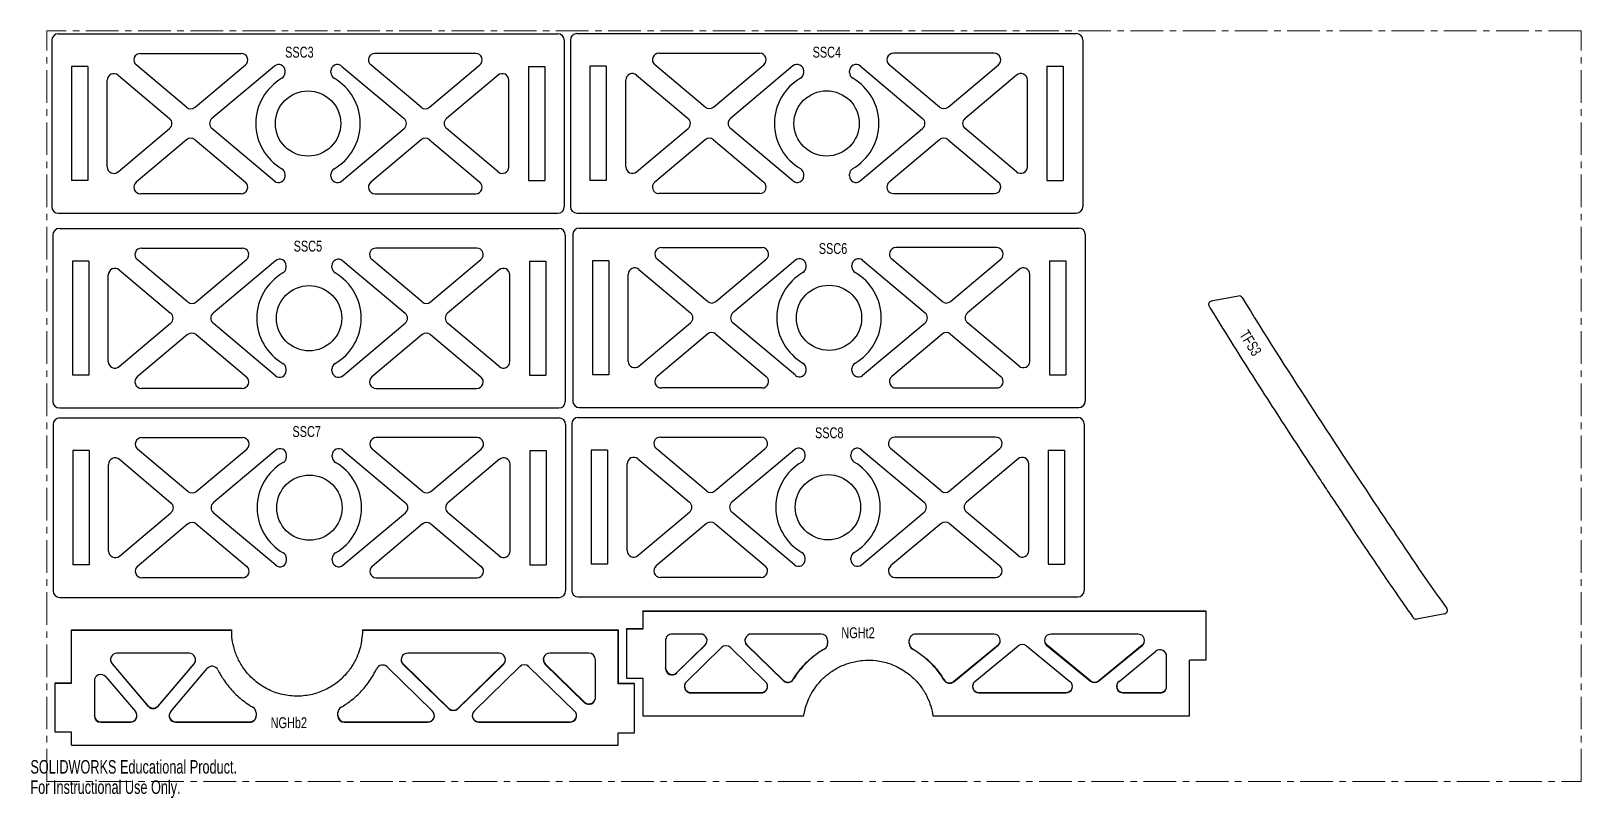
# Model space of a CAD drawing. Header units: inches. Extents: x 0 to 23.8, y 0 to 11.8.
import ezdxf

# ---------------------------------------------------------------- set-up
doc = ezdxf.new("R2010")
doc.units = ezdxf.units.IN
doc.header["$MEASUREMENT"] = 0
doc.linetypes.add('CENTERX2', pattern=[0.8, 0.5, -0.1, 0.1, -0.1])
doc.layers.add('PART_NAMES', color=1, linetype='Continuous')
doc.styles.add('SLDTEXTSTYLE0', font='TXT', dxfattribs={"width": 0.75})
doc.styles.add('SLDTEXTSTYLE1', font='TXT', dxfattribs={"width": 0.7})

msp = doc.modelspace()

# ---------------------------------------------------------------- linework, layer by layer
at = {"color": 7, "linetype": 'CENTERX2', "lineweight": 18}
for p, q in [((0.25, 0.25), (0.25, 11.75)), ((23.75, 11.75), (0.25, 11.75)), ((23.75, 0.25), (23.75, 11.75)), ((0.25, 0.25), (23.75, 0.25))]:
    msp.add_line(p, q, dxfattribs=at)
at = {"color": 7, "linetype": 'Continuous', "lineweight": 25}
for p, q in [((0.427, 11.707), (8.077, 11.707)), ((8.37, 11.709), (16.02, 11.709)), ((0.327, 11.607), (0.327, 9.057)), ((1.685, 11.407), (3.228, 11.407)), ((6.82, 11.407), (5.277, 11.407)), ((8.177, 11.607), (8.177, 9.057)), ((8.27, 11.609), (8.27, 9.059)), ((9.627, 11.409), (11.17, 11.409)), ((14.762, 11.409), (13.219, 11.409)), ((16.12, 11.609), (16.12, 9.059)), ((0.877, 11.207), (0.627, 11.207)), ((0.627, 11.207), (0.627, 9.457)), ((0.877, 11.207), (0.877, 9.457)), ((2.392, 10.582), (1.621, 11.231)), ((2.521, 10.582), (3.292, 11.231)), ((3.738, 11.213), (2.781, 10.409)), ((4.767, 11.213), (5.724, 10.409)), ((5.984, 10.582), (5.212, 11.231)), ((6.113, 10.582), (6.884, 11.231)), ((7.627, 11.207), (7.627, 9.457)), ((7.627, 11.207), (7.877, 11.207)), ((7.877, 11.207), (7.877, 9.457)), ((8.82, 11.209), (8.57, 11.209)), ((8.57, 11.209), (8.57, 9.459)), ((8.82, 11.209), (8.82, 9.459)), ((10.334, 10.584), (9.563, 11.232)), ((10.463, 10.584), (11.234, 11.232)), ((11.68, 11.215), (10.723, 10.41)), ((12.709, 11.215), (13.666, 10.41)), ((13.926, 10.584), (13.155, 11.232)), ((14.055, 10.584), (14.826, 11.232)), ((15.57, 11.209), (15.57, 9.459)), ((15.57, 11.209), (15.82, 11.209)), ((15.82, 11.209), (15.82, 9.459)), ((1.177, 9.668), (1.177, 10.996)), ((1.342, 11.073), (2.132, 10.409)), ((3.902, 11.112), (3.902, 11.137)), ((4.602, 11.112), (4.602, 11.137)), ((7.163, 11.073), (6.373, 10.409)), ((7.327, 9.668), (7.327, 10.996)), ((9.12, 9.669), (9.12, 10.998)), ((9.284, 11.075), (10.074, 10.41)), ((11.845, 11.113), (11.845, 11.138)), ((12.545, 11.113), (12.545, 11.138)), ((15.105, 11.075), (14.315, 10.41)), ((15.27, 9.669), (15.27, 10.998)), ((1.342, 9.591), (2.132, 10.256)), ((3.738, 9.451), (2.781, 10.256)), ((4.767, 9.451), (5.724, 10.256)), ((7.163, 9.591), (6.373, 10.256)), ((9.284, 9.593), (10.074, 10.257)), ((11.68, 9.452), (10.723, 10.257)), ((12.709, 9.452), (13.666, 10.257)), ((15.105, 9.593), (14.315, 10.257)), ((2.392, 10.082), (1.621, 9.434)), ((2.521, 10.082), (3.292, 9.434)), ((5.984, 10.082), (5.212, 9.434)), ((6.113, 10.082), (6.884, 9.434)), ((10.334, 10.084), (9.563, 9.435)), ((10.463, 10.084), (11.234, 9.435)), ((13.926, 10.084), (13.155, 9.435)), ((14.055, 10.084), (14.826, 9.435)), ((3.902, 9.527), (3.902, 9.553)), ((4.602, 9.527), (4.602, 9.553)), ((11.845, 9.529), (11.845, 9.554)), ((12.545, 9.529), (12.545, 9.554)), ((0.877, 9.457), (0.627, 9.457)), ((7.627, 9.457), (7.877, 9.457)), ((8.82, 9.459), (8.57, 9.459)), ((15.57, 9.459), (15.82, 9.459)), ((3.228, 9.257), (1.685, 9.257)), ((5.277, 9.257), (6.82, 9.257)), ((11.17, 9.259), (9.627, 9.259)), ((13.219, 9.259), (14.762, 9.259)), ((0.427, 8.957), (8.077, 8.957)), ((8.37, 8.959), (16.02, 8.959)), ((0.343, 8.624), (0.343, 6.074)), ((0.443, 8.724), (8.093, 8.724)), ((8.193, 8.624), (8.193, 6.074)), ((8.307, 8.63), (8.307, 6.08)), ((8.407, 8.73), (16.057, 8.73)), ((16.157, 8.63), (16.157, 6.08)), ((1.701, 8.424), (3.244, 8.424)), ((6.836, 8.424), (5.293, 8.424)), ((9.664, 8.43), (11.207, 8.43)), ((14.799, 8.43), (13.256, 8.43)), ((0.893, 8.224), (0.643, 8.224)), ((0.643, 8.224), (0.643, 6.474)), ((0.893, 8.224), (0.893, 6.474)), ((1.358, 8.09), (2.148, 7.426)), ((2.408, 7.599), (1.637, 8.247)), ((2.537, 7.599), (3.308, 8.247)), ((3.754, 8.23), (2.797, 7.426)), ((3.918, 8.128), (3.918, 8.154)), ((4.618, 8.128), (4.618, 8.154)), ((4.783, 8.23), (5.74, 7.426)), ((6, 7.599), (5.229, 8.247)), ((6.129, 7.599), (6.9, 8.247)), ((7.179, 8.09), (6.389, 7.426)), ((7.643, 8.224), (7.643, 6.474)), ((7.643, 8.224), (7.893, 8.224)), ((7.893, 8.224), (7.893, 6.474)), ((8.857, 8.23), (8.607, 8.23)), ((8.607, 8.23), (8.607, 6.48)), ((8.857, 8.23), (8.857, 6.48)), ((9.321, 8.096), (10.111, 7.432)), ((10.371, 7.605), (9.6, 8.254)), ((10.5, 7.605), (11.271, 8.254)), ((11.717, 8.236), (10.76, 7.432)), ((11.882, 8.135), (11.882, 8.16)), ((12.582, 8.135), (12.582, 8.16)), ((12.746, 8.236), (13.703, 7.432)), ((13.963, 7.605), (13.192, 8.254)), ((14.092, 7.605), (14.863, 8.254)), ((15.142, 8.096), (14.352, 7.432)), ((15.607, 8.23), (15.607, 6.48)), ((15.607, 8.23), (15.857, 8.23)), ((15.857, 8.23), (15.857, 6.48)), ((1.193, 6.685), (1.193, 8.013)), ((7.343, 6.685), (7.343, 8.013)), ((9.157, 6.691), (9.157, 8.02)), ((15.307, 6.691), (15.307, 8.02)), ((18.506, 7.689), (18.087, 7.608)), ((1.358, 6.608), (2.148, 7.272)), ((3.754, 6.468), (2.797, 7.272)), ((4.783, 6.468), (5.74, 7.272)), ((7.179, 6.608), (6.389, 7.272)), ((9.321, 6.614), (10.111, 7.279)), ((11.717, 6.474), (10.76, 7.279)), ((12.746, 6.474), (13.703, 7.279)), ((15.142, 6.614), (14.352, 7.279)), ((2.408, 7.099), (1.637, 6.451)), ((2.537, 7.099), (3.308, 6.451)), ((6, 7.099), (5.229, 6.451)), ((6.129, 7.099), (6.9, 6.451)), ((10.371, 7.105), (9.6, 6.457)), ((10.5, 7.105), (11.271, 6.457)), ((13.963, 7.105), (13.192, 6.457)), ((14.092, 7.105), (14.863, 6.457)), ((0.893, 6.474), (0.643, 6.474)), ((3.918, 6.544), (3.918, 6.57)), ((4.618, 6.544), (4.618, 6.57)), ((7.643, 6.474), (7.893, 6.474)), ((8.857, 6.48), (8.607, 6.48)), ((11.882, 6.55), (11.882, 6.576)), ((12.582, 6.55), (12.582, 6.576)), ((15.607, 6.48), (15.857, 6.48)), ((3.244, 6.274), (1.701, 6.274)), ((5.293, 6.274), (6.836, 6.274)), ((11.207, 6.28), (9.664, 6.28)), ((13.256, 6.28), (14.799, 6.28)), ((0.443, 5.974), (8.093, 5.974)), ((8.407, 5.98), (16.057, 5.98)), ((0.348, 5.721), (0.348, 3.171)), ((0.448, 5.821), (8.098, 5.821)), ((8.198, 5.721), (8.198, 3.171)), ((8.291, 5.728), (8.291, 3.178)), ((8.391, 5.828), (16.041, 5.828)), ((16.141, 5.728), (16.141, 3.178)), ((1.706, 5.521), (3.249, 5.521)), ((6.841, 5.521), (5.298, 5.521)), ((9.649, 5.528), (11.192, 5.528)), ((14.784, 5.528), (13.241, 5.528)), ((0.898, 5.321), (0.648, 5.321)), ((0.648, 5.321), (0.648, 3.571)), ((0.898, 5.321), (0.898, 3.571)), ((2.413, 4.696), (1.641, 5.344)), ((2.541, 4.696), (3.313, 5.344)), ((3.759, 5.327), (2.801, 4.522)), ((3.923, 5.225), (3.923, 5.251)), ((4.623, 5.225), (4.623, 5.251)), ((4.787, 5.327), (5.745, 4.522)), ((6.005, 4.696), (5.233, 5.344)), ((6.133, 4.696), (6.905, 5.344)), ((7.648, 5.321), (7.648, 3.571)), ((7.648, 5.321), (7.898, 5.321)), ((7.898, 5.321), (7.898, 3.571)), ((8.841, 5.328), (8.591, 5.328)), ((8.591, 5.328), (8.591, 3.578)), ((8.841, 5.328), (8.841, 3.578)), ((10.356, 4.703), (9.584, 5.351)), ((10.484, 4.703), (11.256, 5.351)), ((11.702, 5.334), (10.744, 4.529)), ((11.866, 5.232), (11.866, 5.258)), ((12.566, 5.232), (12.566, 5.258)), ((12.73, 5.334), (13.688, 4.529)), ((13.948, 4.703), (13.176, 5.351)), ((14.076, 4.703), (14.848, 5.351)), ((15.591, 5.328), (15.591, 3.578)), ((15.591, 5.328), (15.841, 5.328)), ((15.841, 5.328), (15.841, 3.578)), ((1.198, 3.781), (1.198, 5.11)), ((1.362, 5.187), (2.153, 4.522)), ((7.184, 5.187), (6.393, 4.522)), ((7.348, 3.781), (7.348, 5.11)), ((9.141, 3.789), (9.141, 5.117)), ((9.305, 5.194), (10.096, 4.529)), ((15.127, 5.194), (14.336, 4.529)), ((15.291, 3.789), (15.291, 5.117)), ((1.362, 3.705), (2.153, 4.369)), ((3.759, 3.565), (2.801, 4.369)), ((4.787, 3.565), (5.745, 4.369)), ((7.184, 3.705), (6.393, 4.369)), ((9.305, 3.712), (10.096, 4.376)), ((11.702, 3.572), (10.744, 4.376)), ((12.73, 3.572), (13.688, 4.376)), ((15.127, 3.712), (14.336, 4.376)), ((2.413, 4.196), (1.641, 3.547)), ((2.541, 4.196), (3.313, 3.547)), ((6.005, 4.196), (5.233, 3.547)), ((6.133, 4.196), (6.905, 3.547)), ((10.356, 4.203), (9.584, 3.554)), ((10.484, 4.203), (11.256, 3.554)), ((13.948, 4.203), (13.176, 3.554)), ((14.076, 4.203), (14.848, 3.554)), ((0.898, 3.571), (0.648, 3.571)), ((3.923, 3.641), (3.923, 3.666)), ((4.623, 3.641), (4.623, 3.666)), ((7.648, 3.571), (7.898, 3.571)), ((8.841, 3.578), (8.591, 3.578)), ((11.866, 3.648), (11.866, 3.674)), ((12.566, 3.648), (12.566, 3.674)), ((15.591, 3.578), (15.841, 3.578)), ((3.249, 3.371), (1.706, 3.371)), ((5.298, 3.371), (6.841, 3.371)), ((11.192, 3.378), (9.649, 3.378)), ((13.241, 3.378), (14.784, 3.378)), ((0.448, 3.071), (8.098, 3.071)), ((8.391, 3.078), (16.041, 3.078)), ((9.378, 2.86), (9.379, 2.866)), ((9.378, 2.86), (18.003, 2.859)), ((9.378, 2.86), (9.378, 2.583)), ((9.379, 2.866), (18.004, 2.864)), ((18.003, 2.859), (18.004, 2.864)), ((18.003, 2.859), (18.003, 2.109)), ((18.004, 2.864), (18.004, 2.115)), ((21.664, 2.821), (21.232, 2.738)), ((0.629, 2.567), (0.63, 2.573)), ((0.629, 1.755), (0.629, 2.567)), ((0.629, 2.567), (3.083, 2.567)), ((0.63, 2.573), (3.084, 2.573)), ((3.083, 2.567), (3.084, 2.573)), ((5.073, 2.414), (5.071, 2.403)), ((5.085, 2.567), (5.086, 2.573)), ((5.085, 2.567), (9.004, 2.567)), ((5.086, 2.573), (9.005, 2.573)), ((9.004, 2.567), (9.005, 2.573)), ((9.004, 1.747), (9.004, 2.567)), ((9.005, 1.753), (9.005, 2.573)), ((9.128, 2.583), (9.129, 2.589)), ((9.128, 2.583), (9.128, 1.833)), ((9.378, 2.583), (9.128, 2.583)), ((9.378, 2.589), (9.129, 2.589)), ((9.729, 2.416), (9.728, 2.41)), ((9.728, 2.41), (9.728, 1.984)), ((9.729, 2.416), (9.729, 1.99)), ((10.265, 2.51), (9.828, 2.51)), ((12.11, 2.51), (11.043, 2.51)), ((12.21, 2.41), (12.21, 2.365)), ((13.462, 2.415), (13.46, 2.409)), ((13.46, 2.365), (13.46, 2.409)), ((13.462, 2.371), (13.462, 2.415)), ((14.756, 2.509), (13.56, 2.509)), ((16.964, 2.509), (15.633, 2.509)), ((2.43, 2.217), (1.326, 2.217)), ((7.176, 2.217), (5.779, 2.217)), ((8.554, 2.217), (7.955, 2.217)), ((9.898, 1.913), (10.335, 2.338)), ((10.336, 2.344), (9.899, 1.918)), ((10.047, 1.779), (10.584, 2.302)), ((10.335, 2.338), (10.336, 2.344)), ((10.724, 2.302), (11.261, 1.779)), ((10.975, 2.344), (10.973, 2.338)), ((10.973, 2.338), (11.529, 1.796)), ((11.531, 1.802), (10.975, 2.344)), ((12.16, 2.279), (12.162, 2.285)), ((13.46, 2.365), (13.462, 2.371)), ((13.512, 2.284), (13.51, 2.279)), ((14.142, 1.778), (14.819, 2.332)), ((14.821, 2.338), (14.143, 1.784)), ((14.465, 1.784), (15.131, 2.328)), ((14.819, 2.332), (14.821, 2.338)), ((15.258, 2.328), (15.923, 1.784)), ((15.571, 2.337), (15.57, 2.332)), ((15.57, 2.332), (16.235, 1.788)), ((16.237, 1.794), (15.571, 2.337)), ((16.362, 1.788), (17.028, 2.332)), ((17.029, 2.337), (16.363, 1.793)), ((16.674, 1.784), (17.24, 2.246)), ((17.028, 2.332), (17.029, 2.337)), ((17.403, 1.707), (17.403, 2.169)), ((1.251, 2.058), (1.25, 2.053)), ((1.25, 2.053), (1.802, 1.402)), ((1.802, 1.408), (1.251, 2.058)), ((1.954, 1.402), (2.506, 2.052)), ((2.507, 2.058), (1.955, 1.408)), ((2.149, 1.323), (2.707, 1.98)), ((2.506, 2.052), (2.507, 2.058)), ((5.463, 2.007), (6.158, 1.329)), ((5.71, 2.051), (5.709, 2.045)), ((5.709, 2.045), (6.408, 1.365)), ((6.409, 1.371), (5.71, 2.051)), ((6.547, 1.365), (7.246, 2.045)), ((7.247, 2.051), (6.548, 1.371)), ((6.797, 1.329), (7.496, 2.01)), ((7.246, 2.045), (7.247, 2.051)), ((7.635, 2.009), (8.334, 1.329)), ((7.886, 2.051), (7.885, 2.045)), ((7.885, 2.045), (8.484, 1.462)), ((8.485, 1.468), (7.886, 2.051)), ((8.654, 1.534), (8.654, 2.117)), ((9.728, 1.984), (9.729, 1.99)), ((9.899, 1.918), (9.898, 1.913)), ((18.003, 2.109), (17.753, 2.109)), ((17.753, 1.257), (17.753, 2.109)), ((17.754, 1.263), (17.754, 2.109)), ((18.003, 2.109), (18.004, 2.115)), ((0.379, 1.755), (0.38, 1.761)), ((0.379, 1.005), (0.379, 1.755)), ((0.379, 1.755), (0.629, 1.755)), ((0.38, 1.761), (0.629, 1.761)), ((0.98, 1.796), (0.979, 1.79)), ((0.979, 1.79), (0.979, 1.258)), ((0.98, 1.809), (0.98, 1.796)), ((0.98, 1.796), (0.98, 1.264)), ((1.155, 1.855), (1.607, 1.323)), ((9.004, 1.747), (9.005, 1.753)), ((9.254, 1.747), (9.004, 1.747)), ((9.255, 1.753), (9.005, 1.753)), ((9.128, 1.833), (9.378, 1.833)), ((9.254, 1.747), (9.255, 1.753)), ((9.254, 0.998), (9.254, 1.747)), ((9.255, 1.003), (9.255, 1.753)), ((9.378, 1.833), (9.378, 1.258)), ((11.529, 1.796), (11.531, 1.802)), ((11.686, 1.821), (11.684, 1.816)), ((13.993, 1.804), (13.994, 1.81)), ((14.143, 1.784), (14.142, 1.778)), ((16.235, 1.788), (16.237, 1.794)), ((16.363, 1.793), (16.362, 1.788)), ((8.484, 1.462), (8.485, 1.468)), ((10.119, 1.613), (10.117, 1.607)), ((10.117, 1.607), (11.191, 1.607)), ((10.119, 1.613), (11.192, 1.613)), ((11.191, 1.607), (11.192, 1.613)), ((14.53, 1.613), (14.529, 1.607)), ((14.529, 1.607), (15.86, 1.607)), ((14.53, 1.613), (15.862, 1.613)), ((15.86, 1.607), (15.862, 1.613)), ((16.739, 1.613), (16.737, 1.607)), ((16.737, 1.607), (17.303, 1.607)), ((16.739, 1.613), (17.304, 1.613)), ((17.303, 1.607), (17.304, 1.613)), ((0.979, 1.258), (0.98, 1.264)), ((1.802, 1.402), (1.802, 1.408)), ((1.955, 1.408), (1.954, 1.402)), ((3.458, 1.302), (3.458, 1.258)), ((4.709, 1.308), (4.708, 1.302)), ((4.708, 1.258), (4.708, 1.302)), ((4.708, 1.258), (4.709, 1.264)), ((4.71, 1.32), (4.709, 1.308)), ((4.709, 1.264), (4.709, 1.308)), ((6.408, 1.365), (6.409, 1.371)), ((6.548, 1.371), (6.547, 1.365)), ((9.378, 1.258), (11.845, 1.257)), ((11.861, 1.333), (11.858, 1.323)), ((13.824, 1.257), (17.753, 1.257)), ((17.753, 1.257), (17.754, 1.263)), ((17.753, 1.257), (17.753, 1.257)), ((0.629, 1.005), (0.379, 1.005)), ((0.629, 0.808), (0.629, 1.005)), ((1.08, 1.164), (1.079, 1.158)), ((1.079, 1.158), (1.531, 1.158)), ((1.08, 1.164), (1.532, 1.164)), ((1.531, 1.158), (1.532, 1.164)), ((2.226, 1.164), (2.225, 1.158)), ((2.225, 1.158), (3.358, 1.158)), ((2.226, 1.164), (3.359, 1.164)), ((3.358, 1.158), (3.359, 1.164)), ((4.809, 1.164), (4.808, 1.158)), ((4.808, 1.158), (6.088, 1.158)), ((4.809, 1.164), (6.089, 1.164)), ((6.088, 1.158), (6.089, 1.164)), ((6.868, 1.164), (6.867, 1.158)), ((6.867, 1.158), (8.264, 1.158)), ((6.868, 1.164), (8.265, 1.163)), ((8.264, 1.158), (8.265, 1.163)), ((9.004, 0.998), (9.254, 0.998)), ((9.004, 0.808), (9.004, 0.998)), ((9.004, 0.813), (9.004, 0.998)), ((9.254, 0.998), (9.255, 1.003)), ((0.629, 0.808), (9.004, 0.808)), ((9.004, 0.808), (9.004, 0.813))]:
    msp.add_line(p, q, dxfattribs=at)
at = {"color": 7, "linetype": 'Continuous', "lineweight": 25, "flags": 128}
for points in [[(9.732, 2.437), (9.731, 2.435), (9.729, 2.416)], [(10.336, 2.344), (10.352, 2.365), (10.363, 2.388)], [(13.464, 2.437), (13.464, 2.435), (13.462, 2.415)]]:
    msp.add_lwpolyline(points, dxfattribs=at)
at = {"color": 7, "linetype": 'Continuous', "lineweight": 25}
for centre in [(4.252, 10.332), (12.195, 10.334), (4.268, 7.349), (12.232, 7.355), (4.273, 4.446), (12.216, 4.453)]:
    msp.add_circle(centre, 0.5, dxfattribs=at)
for centre, radius, start, end in [((0.427, 11.607), 0.1, 90, 180), ((8.077, 11.607), 0.1, 0, 90), ((8.37, 11.609), 0.1, 90, 180), ((16.02, 11.609), 0.1, 0, 90), ((1.685, 11.307), 0.1, 90, 229.9535), ((3.228, 11.307), 0.1, 310.0465, 90), ((5.277, 11.307), 0.1, 90, 229.9535), ((6.82, 11.307), 0.1, 310.0465, 90), ((9.627, 11.309), 0.1, 90, 229.9535), ((11.17, 11.309), 0.1, 310.0465, 90), ((13.219, 11.309), 0.1, 90, 229.9535), ((14.762, 11.309), 0.1, 310.0465, 90), ((3.802, 11.137), 0.1, 0, 130.0465), ((4.702, 11.137), 0.1, 49.9535, 180), ((11.745, 11.138), 0.1, 0, 130.0465), ((12.645, 11.138), 0.1, 49.9535, 180), ((1.277, 10.996), 0.1, 49.9535, 180), ((4.252, 10.332), 0.8, 120, 240), ((3.802, 11.112), 0.1, 300, 0), ((4.702, 11.112), 0.1, 180, 240), ((4.252, 10.332), 0.8, 300, 60), ((7.227, 10.996), 0.1, 0, 130.0465), ((9.22, 10.998), 0.1, 49.9535, 180), ((12.195, 10.334), 0.8, 120, 240), ((11.745, 11.113), 0.1, 300, 0), ((12.645, 11.113), 0.1, 180, 240), ((12.195, 10.334), 0.8, 300, 60), ((15.17, 10.998), 0.1, 0, 130.0465), ((2.456, 10.659), 0.1, 229.9535, 310.0465), ((6.048, 10.659), 0.1, 229.9535, 310.0465), ((10.399, 10.66), 0.1, 229.9535, 310.0465), ((13.991, 10.66), 0.1, 229.9535, 310.0465), ((2.068, 10.332), 0.1, 310.0465, 49.9535), ((2.845, 10.332), 0.1, 130.0465, 229.9535), ((5.66, 10.332), 0.1, 310.0465, 49.9535), ((6.437, 10.332), 0.1, 130.0465, 229.9535), ((10.01, 10.334), 0.1, 310.0465, 49.9535), ((10.787, 10.334), 0.1, 130.0465, 229.9535), ((13.602, 10.334), 0.1, 310.0465, 49.9535), ((14.379, 10.334), 0.1, 130.0465, 229.9535), ((2.456, 10.006), 0.1, 49.9535, 130.0465), ((6.048, 10.006), 0.1, 49.9535, 130.0465), ((10.399, 10.007), 0.1, 49.9535, 130.0465), ((13.991, 10.007), 0.1, 49.9535, 130.0465), ((1.277, 9.668), 0.1, 180, 310.0465), ((3.802, 9.527), 0.1, 229.9535, 0), ((3.802, 9.553), 0.1, 0, 60), ((4.702, 9.553), 0.1, 120, 180), ((4.702, 9.527), 0.1, 180, 310.0465), ((7.227, 9.668), 0.1, 229.9535, 0), ((9.22, 9.669), 0.1, 180, 310.0465), ((11.745, 9.529), 0.1, 229.9535, 0), ((11.745, 9.554), 0.1, 0, 60), ((12.645, 9.554), 0.1, 120, 180), ((12.645, 9.529), 0.1, 180, 310.0465), ((15.17, 9.669), 0.1, 229.9535, 0), ((1.685, 9.357), 0.1, 130.0465, 270), ((3.228, 9.357), 0.1, 270, 49.9535), ((5.277, 9.357), 0.1, 130.0465, 270), ((6.82, 9.357), 0.1, 270, 49.9535), ((9.627, 9.359), 0.1, 130.0465, 270), ((11.17, 9.359), 0.1, 270, 49.9535), ((13.219, 9.359), 0.1, 130.0465, 270), ((14.762, 9.359), 0.1, 270, 49.9535), ((0.427, 9.057), 0.1, 180, 270), ((8.077, 9.057), 0.1, 270, 0), ((8.37, 9.059), 0.1, 180, 270), ((16.02, 9.059), 0.1, 270, 0), ((0.443, 8.624), 0.1, 90, 180), ((8.093, 8.624), 0.1, 0, 90), ((8.407, 8.63), 0.1, 90, 180), ((16.057, 8.63), 0.1, 0, 90), ((1.701, 8.324), 0.1, 90, 229.9535), ((3.244, 8.324), 0.1, 310.0465, 90), ((5.293, 8.324), 0.1, 90, 229.9535), ((6.836, 8.324), 0.1, 310.0465, 90), ((9.664, 8.33), 0.1, 90, 229.9535), ((11.207, 8.33), 0.1, 310.0465, 90), ((13.256, 8.33), 0.1, 90, 229.9535), ((14.799, 8.33), 0.1, 310.0465, 90), ((1.293, 8.013), 0.1, 49.9535, 180), ((3.818, 8.154), 0.1, 0, 130.0465), ((3.818, 8.128), 0.1, 300, 0), ((4.718, 8.154), 0.1, 49.9535, 180), ((4.718, 8.128), 0.1, 180, 240), ((7.243, 8.013), 0.1, 0, 130.0465), ((9.257, 8.02), 0.1, 49.9535, 180), ((11.782, 8.16), 0.1, 0, 130.0465), ((11.782, 8.135), 0.1, 300, 0), ((12.682, 8.16), 0.1, 49.9535, 180), ((12.682, 8.135), 0.1, 180, 240), ((15.207, 8.02), 0.1, 0, 130.0465), ((4.268, 7.349), 0.8, 120, 240), ((4.268, 7.349), 0.8, 300, 60), ((12.232, 7.355), 0.8, 120, 240), ((12.232, 7.355), 0.8, 300, 60), ((2.473, 7.676), 0.1, 229.9535, 310.0465), ((6.064, 7.676), 0.1, 229.9535, 310.0465), ((10.436, 7.682), 0.1, 229.9535, 310.0465), ((14.028, 7.682), 0.1, 229.9535, 310.0465), ((18.096, 7.559), 0.05, 100.8601, 211.2818), ((18.516, 7.64), 0.05, 31.4519, 100.8601), ((2.084, 7.349), 0.1, 310.0465, 49.9535), ((2.861, 7.349), 0.1, 130.0465, 229.9535), ((5.676, 7.349), 0.1, 310.0465, 49.9535), ((6.453, 7.349), 0.1, 130.0465, 229.9535), ((10.047, 7.355), 0.1, 310.0465, 49.9535), ((10.824, 7.355), 0.1, 130.0465, 229.9535), ((13.639, 7.355), 0.1, 310.0465, 49.9535), ((14.416, 7.355), 0.1, 130.0465, 229.9535), ((2.473, 7.022), 0.1, 49.9535, 130.0465), ((6.064, 7.022), 0.1, 49.9535, 130.0465), ((10.436, 7.029), 0.1, 49.9535, 130.0465), ((14.028, 7.029), 0.1, 49.9535, 130.0465), ((1.293, 6.685), 0.1, 180, 310.0465), ((3.818, 6.57), 0.1, 0, 60), ((4.718, 6.57), 0.1, 120, 180), ((7.243, 6.685), 0.1, 229.9535, 0), ((9.257, 6.691), 0.1, 180, 310.0465), ((11.782, 6.576), 0.1, 0, 60), ((12.682, 6.576), 0.1, 120, 180), ((15.207, 6.691), 0.1, 229.9535, 0), ((1.701, 6.374), 0.1, 130.0465, 270), ((3.244, 6.374), 0.1, 270, 49.9535), ((3.818, 6.544), 0.1, 229.9535, 0), ((4.718, 6.544), 0.1, 180, 310.0465), ((5.293, 6.374), 0.1, 130.0465, 270), ((6.836, 6.374), 0.1, 270, 49.9535), ((9.664, 6.38), 0.1, 130.0465, 270), ((11.207, 6.38), 0.1, 270, 49.9535), ((11.782, 6.55), 0.1, 229.9535, 0), ((12.682, 6.55), 0.1, 180, 310.0465), ((13.256, 6.38), 0.1, 130.0465, 270), ((14.799, 6.38), 0.1, 270, 49.9535), ((0.443, 6.074), 0.1, 180, 270), ((8.093, 6.074), 0.1, 270, 0), ((8.407, 6.08), 0.1, 180, 270), ((16.057, 6.08), 0.1, 270, 0), ((0.448, 5.721), 0.1, 90, 180), ((8.098, 5.721), 0.1, 0, 90), ((8.391, 5.728), 0.1, 90, 180), ((16.041, 5.728), 0.1, 0, 90), ((1.706, 5.421), 0.1, 90, 229.9535), ((3.249, 5.421), 0.1, 310.0465, 90), ((5.298, 5.421), 0.1, 90, 229.9535), ((6.841, 5.421), 0.1, 310.0465, 90), ((9.649, 5.428), 0.1, 90, 229.9535), ((11.192, 5.428), 0.1, 310.0465, 90), ((13.241, 5.428), 0.1, 90, 229.9535), ((14.784, 5.428), 0.1, 310.0465, 90), ((3.823, 5.251), 0.1, 0, 130.0465), ((3.823, 5.225), 0.1, 300, 0), ((4.723, 5.251), 0.1, 49.9535, 180), ((4.723, 5.225), 0.1, 180, 240), ((11.766, 5.258), 0.1, 0, 130.0465), ((11.766, 5.232), 0.1, 300, 0), ((12.666, 5.258), 0.1, 49.9535, 180), ((12.666, 5.232), 0.1, 180, 240), ((1.298, 5.11), 0.1, 49.9535, 180), ((4.273, 4.446), 0.8, 120, 240), ((4.273, 4.446), 0.8, 300, 60), ((7.248, 5.11), 0.1, 0, 130.0465), ((9.241, 5.117), 0.1, 49.9535, 180), ((12.216, 4.453), 0.8, 120, 240), ((12.216, 4.453), 0.8, 300, 60), ((15.191, 5.117), 0.1, 0, 130.0465), ((2.089, 4.446), 0.1, 310.0465, 49.9535), ((2.477, 4.772), 0.1, 229.9535, 310.0465), ((2.866, 4.446), 0.1, 130.0465, 229.9535), ((5.681, 4.446), 0.1, 310.0465, 49.9535), ((6.069, 4.772), 0.1, 229.9535, 310.0465), ((6.458, 4.446), 0.1, 130.0465, 229.9535), ((10.032, 4.453), 0.1, 310.0465, 49.9535), ((10.42, 4.78), 0.1, 229.9535, 310.0465), ((10.809, 4.453), 0.1, 130.0465, 229.9535), ((13.623, 4.453), 0.1, 310.0465, 49.9535), ((14.012, 4.78), 0.1, 229.9535, 310.0465), ((14.401, 4.453), 0.1, 130.0465, 229.9535), ((2.477, 4.119), 0.1, 49.9535, 130.0465), ((6.069, 4.119), 0.1, 49.9535, 130.0465), ((10.42, 4.126), 0.1, 49.9535, 130.0465), ((14.012, 4.126), 0.1, 49.9535, 130.0465), ((1.298, 3.781), 0.1, 180, 310.0465), ((3.823, 3.641), 0.1, 229.9535, 0), ((3.823, 3.666), 0.1, 0, 60), ((4.723, 3.666), 0.1, 120, 180), ((4.723, 3.641), 0.1, 180, 310.0465), ((7.248, 3.781), 0.1, 229.9535, 0), ((9.241, 3.789), 0.1, 180, 310.0465), ((11.766, 3.648), 0.1, 229.9535, 0), ((11.766, 3.674), 0.1, 0, 60), ((12.666, 3.674), 0.1, 120, 180), ((12.666, 3.648), 0.1, 180, 310.0465), ((15.191, 3.789), 0.1, 229.9535, 0), ((1.706, 3.471), 0.1, 130.0465, 270), ((3.249, 3.471), 0.1, 270, 49.9535), ((5.298, 3.471), 0.1, 130.0465, 270), ((6.841, 3.471), 0.1, 270, 49.9535), ((9.649, 3.478), 0.1, 130.0465, 270), ((11.192, 3.478), 0.1, 270, 49.9535), ((13.241, 3.478), 0.1, 130.0465, 270), ((14.784, 3.478), 0.1, 270, 49.9535), ((0.448, 3.171), 0.1, 180, 270), ((8.098, 3.171), 0.1, 270, 0), ((8.391, 3.178), 0.1, 180, 270), ((16.041, 3.178), 0.1, 270, 0), ((21.655, 2.871), 0.05, 280.8601, 35.8351), ((21.222, 2.788), 0.05, 215.4233, 280.8601), ((9.828, 2.41), 0.1, 89.984, 179.9942), ((10.265, 2.41), 0.1, 314.2617, 90.0084), ((11.043, 2.41), 0.1, 89.9818, 225.7489), ((11.045, 2.416), 0.1, 167.6414, 225.7499), ((12.11, 2.41), 0.1, 0.0084, 89.9982), ((13.56, 2.409), 0.1, 89.984, 179.9942), ((14.756, 2.409), 0.1, 309.2558, 90.0092), ((14.757, 2.415), 0.1, 309.2449, 344.2362), ((15.633, 2.409), 0.1, 89.9821, 230.7545), ((15.634, 2.415), 0.1, 167.6418, 230.7547), ((16.964, 2.409), 0.1, 309.2507, 90.0092), ((16.966, 2.415), 0.1, 309.2398, 344.2362), ((1.326, 2.117), 0.1, 89.9861, 220.3316), ((2.43, 2.117), 0.1, 319.677, 90.0128), ((5.779, 2.117), 0.1, 89.9861, 225.769), ((7.176, 2.117), 0.1, 314.2395, 90.0136), ((7.955, 2.117), 0.1, 89.9861, 225.7635), ((8.554, 2.117), 0.1, 0.0059, 90.0046), ((10.654, 2.231), 0.1, 45.7447, 134.2453), ((12.11, 2.365), 0.1, 299.9828, 359.9986), ((12.112, 2.371), 0.1, 299.9838, 344.2353), ((13.56, 2.365), 0.1, 180.004, 240.0096), ((13.562, 2.371), 0.1, 180.004, 240.0096), ((15.194, 2.251), 0.1, 50.7484, 129.2415), ((17.303, 2.169), 0.1, 0.0108, 129.2404), ((1.327, 2.123), 0.1, 172.8045, 220.3359), ((2.431, 2.123), 0.1, 319.6673, 349.4631), ((2.783, 1.916), 0.1, 26.2978, 139.6626), ((5.393, 1.935), 0.1, 45.7661, 154.5514), ((5.78, 2.123), 0.1, 172.8051, 225.7723), ((7.177, 2.123), 0.1, 314.2303, 349.4629), ((7.566, 1.938), 0.1, 45.7637, 134.2268), ((7.956, 2.123), 0.1, 172.8051, 225.7668), ((9.828, 1.984), 0.1, 180.0106, 314.2489), ((9.829, 1.99), 0.1, 180.011, 314.2486), ((1.079, 1.79), 0.1, 40.3261, 179.9839), ((10.117, 1.707), 0.1, 134.2617, 270.011), ((10.119, 1.713), 0.1, 167.6501, 270.0023), ((11.191, 1.707), 0.1, 269.9844, 45.7489), ((11.193, 1.713), 0.1, 269.9884, 344.2318), ((11.599, 1.868), 0.1, 225.7423, 328.4561), ((11.601, 1.874), 0.1, 225.7423, 328.4561), ((14.078, 1.856), 0.1, 210.9875, 309.2414), ((14.08, 1.862), 0.1, 210.9875, 309.2414), ((14.529, 1.707), 0.1, 129.2558, 270.0118), ((14.53, 1.713), 0.1, 167.6498, 270.0026), ((15.86, 1.707), 0.1, 269.9847, 50.7545), ((15.862, 1.713), 0.1, 269.9882, 344.232), ((16.299, 1.865), 0.1, 230.7484, 309.2364), ((16.3, 1.871), 0.1, 230.7484, 309.2364), ((16.737, 1.707), 0.1, 129.2507, 270.0118), ((16.739, 1.713), 0.1, 167.6498, 270.0026), ((17.303, 1.707), 0.1, 269.9865, 359.9942), ((17.304, 1.713), 0.1, 269.9877, 344.2325), ((8.554, 1.534), 0.1, 225.7553, 359.9823), ((8.555, 1.54), 0.1, 225.7557, 349.4519), ((1.079, 1.258), 0.1, 180.0082, 270.0019), ((1.08, 1.264), 0.1, 180.0082, 270.0019), ((1.531, 1.258), 0.1, 269.9834, 40.3316), ((1.532, 1.264), 0.1, 269.9882, 349.4578), ((1.879, 1.473), 0.1, 220.3339, 319.6621), ((1.878, 1.467), 0.1, 220.3339, 319.6621), ((2.225, 1.258), 0.1, 139.677, 270.0101), ((2.226, 1.264), 0.1, 172.8133, 270.0024), ((3.358, 1.258), 0.1, 269.987, 359.9934), ((3.359, 1.264), 0.1, 269.9879, 349.4581), ((3.358, 1.302), 0.1, 0.0036, 60.0125), ((4.808, 1.302), 0.1, 119.9777, 179.998), ((4.808, 1.258), 0.1, 180.0082, 270.0019), ((4.809, 1.264), 0.1, 180.0082, 270.0019), ((6.088, 1.258), 0.1, 269.9834, 45.769), ((6.089, 1.264), 0.1, 269.9879, 349.4581), ((6.478, 1.437), 0.1, 225.7691, 314.2268), ((6.479, 1.443), 0.1, 225.7691, 314.2268), ((6.867, 1.258), 0.1, 134.2395, 270.0109), ((6.868, 1.264), 0.1, 172.8129, 270.0027), ((8.264, 1.258), 0.1, 269.9834, 45.7635), ((8.265, 1.263), 0.1, 269.9879, 349.4581)]:
    msp.add_arc(centre, radius, start, end, dxfattribs=at)
for points in [[(18.559, 7.666), (19.231, 6.567), (19.957, 5.472), (20.574, 4.541)], [(5.085, 2.567), (5.085, 2.512), (5.08, 2.461), (5.073, 2.414)], [(11.845, 1.257), (11.849, 1.28), (11.853, 1.302), (11.858, 1.323)]]:
    msp.add_open_spline(points, degree=3, dxfattribs=at)
for points, knots in [([(18.054, 7.533), (18.077, 7.494), (18.198, 7.297), (18.418, 6.94), (18.717, 6.468), (19.016, 6.002), (19.313, 5.545), (19.555, 5.175), (19.746, 4.887), (19.886, 4.674), (20.001, 4.501), (20.091, 4.365), (20.135, 4.298), (20.157, 4.265)], [0.0945644, 0.0945644, 0.0945644, 0.0945644, 0.125, 0.25, 0.375, 0.5, 0.625, 0.75, 0.8125, 0.875, 0.9375, 0.96875, 1, 1, 1, 1]), ([(20.574, 4.541), (20.755, 4.268), (20.937, 3.995), (21.216, 3.584), (21.31, 3.447), (21.5, 3.173), (21.597, 3.036), (21.695, 2.9)], [0, 0, 0, 0, 0.5, 0.5, 0.75, 0.75, 1, 1, 1, 1]), ([(20.157, 4.265), (20.251, 4.123), (20.438, 3.842), (20.724, 3.417), (20.969, 3.06), (21.123, 2.841), (21.178, 2.764), (21.182, 2.759)], [14.81781, 14.81781, 14.81781, 14.81781, 16.034279, 17.250748, 18.467217, 19.075451, 19.12016, 19.12016, 19.12016, 19.12016]), ([(5.071, 2.403), (5.065, 2.365), (5.057, 2.325), (5.033, 2.241), (5.017, 2.197), (4.978, 2.108), (4.954, 2.062), (4.894, 1.97), (4.859, 1.924), (4.778, 1.835), (4.731, 1.793), (4.624, 1.714), (4.565, 1.678), (4.435, 1.619), (4.365, 1.595), (4.218, 1.564), (4.141, 1.557), (3.987, 1.56), (3.909, 1.57), (3.759, 1.609), (3.686, 1.637), (3.552, 1.707), (3.491, 1.749), (3.381, 1.842), (3.333, 1.893), (3.251, 1.999), (3.217, 2.054), (3.162, 2.164), (3.141, 2.219), (3.109, 2.325), (3.098, 2.377), (3.085, 2.476), (3.083, 2.523), (3.083, 2.567)], [0, 0, 0, 0, 0.0625, 0.0625, 0.125, 0.125, 0.1875, 0.1875, 0.25, 0.25, 0.3125, 0.3125, 0.375, 0.375, 0.4375, 0.4375, 0.5, 0.5, 0.5625, 0.5625, 0.625, 0.625, 0.6875, 0.6875, 0.75, 0.75, 0.8125, 0.8125, 0.875, 0.875, 0.9375, 0.9375, 1, 1, 1, 1]), ([(12.16, 2.279), (12.132, 2.262), (12.104, 2.245), (12.049, 2.207), (12.022, 2.188), (11.969, 2.145), (11.943, 2.123), (11.869, 2.055), (11.824, 2.006), (11.761, 1.928), (11.741, 1.901), (11.709, 1.855), (11.696, 1.835), (11.684, 1.816)], [0.0725396, 0.0725396, 0.0725396, 0.0725396, 0.1032954, 0.1032954, 0.1345454, 0.1345454, 0.1657954, 0.1657954, 0.2282954, 0.2282954, 0.2595454, 0.2595454, 0.2807557, 0.2807557, 0.2807557, 0.2807557]), ([(11.686, 1.821), (11.698, 1.841), (11.71, 1.86), (11.742, 1.907), (11.762, 1.934), (11.825, 2.012), (11.871, 2.061), (11.944, 2.129), (11.97, 2.151), (12.023, 2.193), (12.05, 2.213), (12.105, 2.251), (12.133, 2.268), (12.162, 2.285)], [0.0725396, 0.0725396, 0.0725396, 0.0725396, 0.09375, 0.09375, 0.125, 0.125, 0.1875, 0.1875, 0.21875, 0.21875, 0.25, 0.25, 0.2807557, 0.2807557, 0.2807557, 0.2807557]), ([(13.993, 1.804), (13.978, 1.828), (13.963, 1.852), (13.928, 1.902), (13.908, 1.929), (13.846, 2.007), (13.8, 2.056), (13.726, 2.124), (13.7, 2.146), (13.647, 2.188), (13.62, 2.208), (13.566, 2.245), (13.538, 2.262), (13.51, 2.279)], [0.7197781, 0.7197781, 0.7197781, 0.7197781, 0.7456108, 0.7456108, 0.7768608, 0.7768608, 0.8393608, 0.8393608, 0.8706108, 0.8706108, 0.9018608, 0.9018608, 0.9320827, 0.9320827, 0.9320827, 0.9320827]), ([(13.512, 2.284), (13.54, 2.268), (13.567, 2.251), (13.622, 2.214), (13.649, 2.194), (13.702, 2.152), (13.727, 2.13), (13.801, 2.062), (13.847, 2.013), (13.91, 1.935), (13.93, 1.908), (13.965, 1.858), (13.98, 1.834), (13.994, 1.81)], [0.7197781, 0.7197781, 0.7197781, 0.7197781, 0.75, 0.75, 0.78125, 0.78125, 0.8125, 0.8125, 0.875, 0.875, 0.90625, 0.90625, 0.9320827, 0.9320827, 0.9320827, 0.9320827]), ([(2.873, 1.96), (2.898, 1.91), (2.925, 1.861), (2.977, 1.784), (2.999, 1.753), (3.045, 1.695), (3.069, 1.667), (3.144, 1.585), (3.198, 1.536), (3.286, 1.468), (3.317, 1.446), (3.368, 1.413), (3.388, 1.401), (3.408, 1.389)], [0.6989321, 0.6989321, 0.6989321, 0.6989321, 0.7463229, 0.7463229, 0.7775729, 0.7775729, 0.8088229, 0.8088229, 0.8713229, 0.8713229, 0.9025729, 0.9025729, 0.9223908, 0.9223908, 0.9223908, 0.9223908]), ([(4.758, 1.389), (4.811, 1.419), (4.861, 1.452), (4.938, 1.512), (4.966, 1.536), (5.021, 1.586), (5.048, 1.612), (5.123, 1.694), (5.169, 1.752), (5.23, 1.844), (5.249, 1.876), (5.28, 1.931), (5.291, 1.954), (5.302, 1.978)], [0.0719637, 0.0719637, 0.0719637, 0.0719637, 0.1230696, 0.1230696, 0.1543196, 0.1543196, 0.1855696, 0.1855696, 0.2480696, 0.2480696, 0.2793196, 0.2793196, 0.3011058, 0.3011058, 0.3011058, 0.3011058]), ([(11.861, 1.333), (11.868, 1.368), (11.878, 1.403), (11.904, 1.477), (11.92, 1.514), (11.958, 1.592), (11.981, 1.631), (12.034, 1.71), (12.065, 1.75), (12.136, 1.827), (12.177, 1.864), (12.267, 1.935), (12.317, 1.967), (12.426, 2.024), (12.486, 2.049), (12.611, 2.086), (12.677, 2.099), (12.814, 2.112), (12.884, 2.111), (13.022, 2.094), (13.091, 2.079), (13.224, 2.034), (13.287, 2.004), (13.405, 1.934), (13.459, 1.894), (13.556, 1.806), (13.599, 1.758), (13.673, 1.659), (13.704, 1.608), (13.755, 1.505), (13.776, 1.454), (13.806, 1.354), (13.817, 1.305), (13.824, 1.257)], [0, 0, 0, 0, 0.0625, 0.0625, 0.125, 0.125, 0.1875, 0.1875, 0.25, 0.25, 0.3125, 0.3125, 0.375, 0.375, 0.4375, 0.4375, 0.5, 0.5, 0.5625, 0.5625, 0.625, 0.625, 0.6875, 0.6875, 0.75, 0.75, 0.8125, 0.8125, 0.875, 0.875, 0.9375, 0.9375, 1, 1, 1, 1])]:
    msp.add_open_spline(points, degree=3, knots=knots, dxfattribs=at)

# ---------------------------------------------------------------- texts
at = {"color": 7, "linetype": 'Continuous', "char_height": 0.2076, "attachment_point": 1, "style": 'SLDTEXTSTYLE1'}
for s, insert in [('SOLIDWORKS Educational Product.', (0, 0.579)), ('For Instructional Use Only.', (0, 0.268))]:
    msp.add_mtext(s, dxfattribs=dict(at, insert=insert))
at = {"layer": 'PART_NAMES', "char_height": 0.1667, "attachment_point": 1, "style": 'SLDTEXTSTYLE0'}
for s, insert in [('SSC3', (3.901, 11.509)), ('SSC4', (11.98, 11.509)), ('SSC5', (4.031, 8.537)), ('SSC6', (12.075, 8.5)), ('SSC7', (4.013, 5.696)), ('SSC8', (12.017, 5.677)), ('NGHt2', (12.421, 2.613)), ('NGHb2', (3.679, 1.235))]:
    msp.add_mtext(s, dxfattribs=dict(at, insert=insert))
at = {"layer": 'PART_NAMES', "insert": (18.651, 7.187), "char_height": 0.1667, "attachment_point": 1, "rotation": 302, "style": 'SLDTEXTSTYLE0'}
msp.add_mtext('TFS3', dxfattribs=at)

doc.saveas('drawing.dxf')
